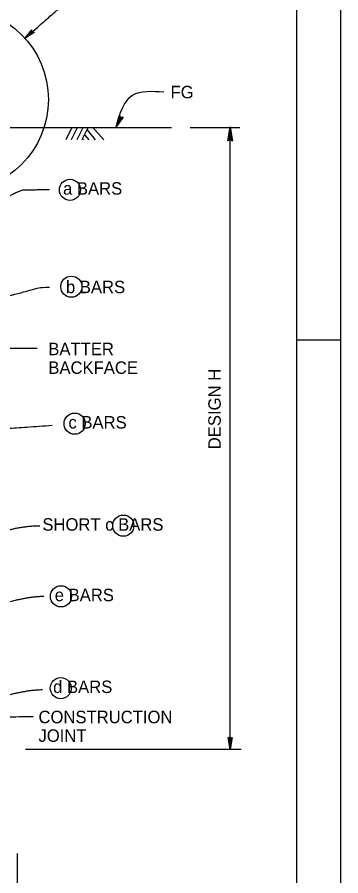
# Model space of a CAD drawing. Extents: x 0 to 2.83, y 0 to 1.83.
# Drawn here: x 2.53 to 2.833, y 0.415 to 1.219 of the extents above; entities that cross this region are included whole.
import ezdxf

# ---------------------------------------------------------------- set-up
doc = ezdxf.new("R2010")
doc.units = 0
for name, color, linetype in [('10 Sheet Format', 7, 'Continuous'), ('210 Border', 7, 'Continuous'), ('212 Leaders and Dim Lines', 7, 'Continuous'), ('214 Text and Titles', 7, 'Continuous'), ('257 Ground Line', 7, 'Continuous')]:
    doc.layers.add(name, color=color, linetype=linetype)

msp = doc.modelspace()

# ---------------------------------------------------------------- linework, layer by layer
at = {"layer": '10 Sheet Format'}
msp.add_lwpolyline([(0, 0), (2.83333, 0), (2.83333, 1.83333), (0, 1.83333)], close=True, dxfattribs=at)
at = {"layer": '210 Border'}
for p, q in [((2.79167, 1.79167), (2.79167, 0.04167)), ((2.79167, 0.91667), (2.83333, 0.91667))]:
    msp.add_line(p, q, dxfattribs=at)
at = {"layer": '212 Leaders and Dim Lines'}
for p, q in [((2.53716, 1.19901), (2.54341, 1.2068)), ((2.53716, 1.19901), (2.54349, 1.20632)), ((2.54358, 1.20585), (2.54341, 1.2068)), ((2.54358, 1.20585), (2.53716, 1.19901)), ((2.54366, 1.20537), (2.53716, 1.19901)), ((2.54375, 1.20489), (2.53716, 1.19901)), ((2.53716, 1.19901), (2.54421, 1.20476)), ((2.53716, 1.19901), (2.54467, 1.20462)), ((2.54514, 1.20448), (2.53716, 1.19901)), ((2.5456, 1.20434), (2.53716, 1.19901)), ((2.54375, 1.20489), (2.54358, 1.20585)), ((2.54467, 1.20462), (2.54375, 1.20489)), ((2.54467, 1.20462), (2.5456, 1.20434)), ((2.62243, 1.11623), (2.62592, 1.12681)), ((2.62243, 1.11623), (2.6262, 1.12635)), ((2.62647, 1.12588), (2.62243, 1.11623)), ((2.62647, 1.12588), (2.62592, 1.12681)), ((2.62702, 1.12496), (2.62647, 1.12588)), ((2.62675, 1.12542), (2.62243, 1.11623)), ((2.62917, 1.1251), (2.62243, 1.11623)), ((2.62863, 1.12507), (2.62243, 1.11623)), ((2.62243, 1.11623), (2.6281, 1.12503)), ((2.62243, 1.11623), (2.62756, 1.12499)), ((2.62702, 1.12496), (2.62243, 1.11623)), ((2.6281, 1.12503), (2.62702, 1.12496)), ((2.6281, 1.12503), (2.62917, 1.1251)), ((2.69183, 1.11555), (2.73848, 1.11555)), ((2.72734, 1.10301), (2.72955, 1.11622)), ((2.72789, 1.10335), (2.72955, 1.11622)), ((2.72955, 1.11622), (2.72844, 1.10369)), ((2.72955, 1.11622), (2.72899, 1.10403)), ((2.72955, 1.10437), (2.72955, 1.11622)), ((2.72955, 1.11622), (2.73175, 1.10301)), ((2.73065, 1.10369), (2.72955, 1.11622)), ((2.7301, 1.10403), (2.72955, 1.11622)), ((2.72955, 1.11622), (2.7312, 1.10335)), ((2.72955, 0.53352), (2.72955, 1.11622)), ((2.72844, 1.10369), (2.72734, 1.10301)), ((2.72844, 1.10369), (2.72955, 1.10437)), ((2.72955, 1.10437), (2.73065, 1.10369)), ((2.73065, 1.10369), (2.73175, 1.10301)), ((2.51243, 0.90877), (2.54848, 0.90877)), ((2.72863, 0.5439), (2.72772, 0.54446)), ((2.72955, 0.53353), (2.72772, 0.54446)), ((2.72863, 0.5439), (2.72772, 0.54446)), ((2.72955, 0.53353), (2.72772, 0.54446)), ((2.72955, 0.53353), (2.72818, 0.54418)), ((2.72955, 0.53353), (2.72818, 0.54418)), ((2.72863, 0.5439), (2.72955, 0.53353)), ((2.72955, 0.54334), (2.72863, 0.5439)), ((2.72863, 0.5439), (2.72955, 0.53353)), ((2.72955, 0.54334), (2.72863, 0.5439)), ((2.72909, 0.54362), (2.72955, 0.53353)), ((2.72909, 0.54362), (2.72955, 0.53353)), ((2.73137, 0.54446), (2.72955, 0.53353)), ((2.73137, 0.54446), (2.72955, 0.53353)), ((2.73092, 0.54418), (2.72955, 0.53353)), ((2.73092, 0.54418), (2.72955, 0.53353)), ((2.72955, 0.53353), (2.73046, 0.5439)), ((2.73046, 0.5439), (2.72955, 0.54334)), ((2.72955, 0.53353), (2.73046, 0.5439)), ((2.73046, 0.5439), (2.72955, 0.54334)), ((2.72955, 0.53353), (2.73, 0.54362)), ((2.72955, 0.53353), (2.73, 0.54362)), ((2.72955, 0.54334), (2.72955, 0.53353)), ((2.72955, 0.54334), (2.72955, 0.53353)), ((2.73046, 0.5439), (2.73137, 0.54446)), ((2.73046, 0.5439), (2.73137, 0.54446)), ((2.53767, 0.53353), (2.73969, 0.53353)), ((2.52972, 0.43577), (2.52972, 0.30517))]:
    msp.add_line(p, q, dxfattribs=at)
for points, degree in [([(2.53716, 1.19901), (2.56703, 1.22568), (2.56943, 1.22648), (2.59451, 1.22648)], 2), ([(2.50266, 1.04069), (2.53164, 1.05699), (2.53937, 1.05729), (2.56009, 1.05729)], 2), ([(2.50111, 0.98136), (2.48627, 0.96652), (2.47992, 0.95274), (2.49226, 0.95126), (2.52718, 0.95907), (2.54521, 0.96415), (2.54936, 0.96532), (2.55432, 0.96597), (2.56009, 0.96611)], 3), ([(2.56265, 0.83633), (2.51697, 0.83321), (2.48285, 0.83054), (2.47722, 0.83633), (2.50643, 0.85368)], 2), ([(2.50554, 0.74891), (2.48135, 0.74503), (2.47822, 0.73293), (2.48297, 0.73218), (2.50371, 0.73207), (2.53124, 0.74222), (2.551, 0.74265)], 2), ([(2.50401, 0.68272), (2.47994, 0.67137), (2.47701, 0.66237), (2.48483, 0.65885), (2.53531, 0.67626), (2.55468, 0.67665)], 2), ([(2.50281, 0.5953), (2.47875, 0.58396), (2.47581, 0.57496), (2.48364, 0.57143), (2.53411, 0.58885), (2.55348, 0.58924)], 2), ([(2.46896, 0.53348), (2.48951, 0.56048), (2.4942, 0.56361), (2.54468, 0.564)], 2)]:
    msp.add_open_spline(points, degree=degree, dxfattribs=at)
msp.add_spline([(2.62243, 1.11623), (2.63795, 1.14571), (2.66743, 1.14882)], degree=3, dxfattribs=at)
at = {"layer": '214 Text and Titles'}
for p, q in [((2.58077, 1.11495), (2.57523, 1.10388)), ((2.58572, 1.11457), (2.58038, 1.10388)), ((2.59106, 1.11457), (2.58571, 1.10388)), ((2.59563, 1.11457), (2.59029, 1.10388)), ((2.59544, 1.11329), (2.60278, 1.10388)), ((2.60073, 1.11542), (2.61096, 1.10388)), ((2.59147, 1.10447), (2.59193, 1.10388)), ((2.59331, 1.10844), (2.59687, 1.10388))]:
    msp.add_line(p, q, dxfattribs=at)
for centre, radius in [((2.47319, 1.14162), 0.08584), ((2.57922, 1.05714), 0.00991), ((2.58056, 0.9664), 0.00991), ((2.58362, 0.83818), 0.00991), ((2.62927, 0.7427), 0.00991), ((2.57078, 0.67649), 0.00991), ((2.5706, 0.59052), 0.00991)]:
    msp.add_circle(centre, radius, dxfattribs=at)
at = {"layer": '257 Ground Line'}
msp.add_line((2.50724, 1.11555), (2.67437, 1.11555), dxfattribs=at)

# ---------------------------------------------------------------- texts
at = {"layer": '212 Leaders and Dim Lines'}
msp.add_text('DESIGN H', height=0.011667, rotation=90, dxfattribs=at).set_placement((2.72066, 0.81418))
at = {"layer": '214 Text and Titles'}
for s, height, p in [('FG', 0.011667, (2.67357, 1.14283)), ('a BARS', 0.011667, (2.57274, 1.0526)), ('b BARS', 0.011667, (2.57549, 0.96036)), ('BATTER', 0.011667, (2.55892, 0.90229)), ('BACKFACE', 0.011667, (2.55892, 0.88479)), ('c BARS', 0.011667, (2.5778, 0.83363)), ('SHORT c BARS', 0.0116667, (2.55335, 0.73799)), ('e BARS', 0.011667, (2.56496, 0.67194)), ('d BARS', 0.011667, (2.56345, 0.58597)), ('CONSTRUCTION', 0.0116667, (2.5497, 0.55773)), ('JOINT', 0.011667, (2.5497, 0.54023))]:
    msp.add_text(s, height=height, dxfattribs=at).set_placement(p)

doc.saveas('drawing.dxf')
